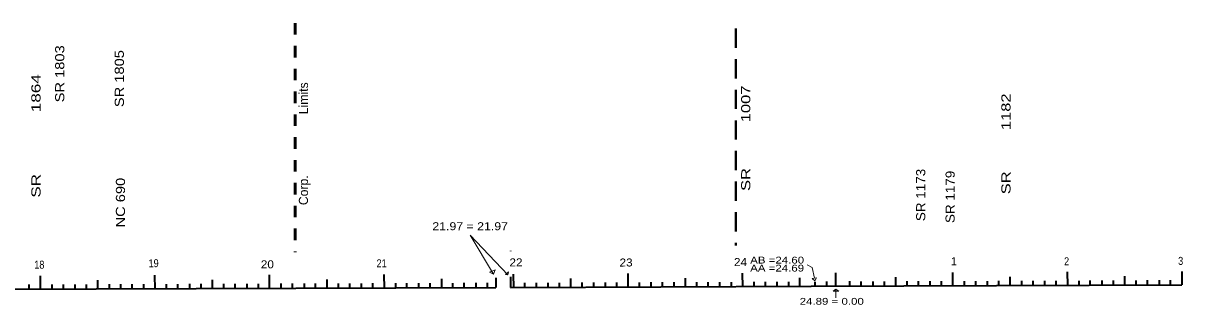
# Model space of a CAD drawing. Extents: x 2147483 to 2147503.3, y 2147481 to 2147483.9.
# Drawn here: x 2147493.13 to 2147503.27, y 2147481.38 to 2147483.85 of the extents above; entities that cross this region are included whole.
import ezdxf
from ezdxf.enums import TextEntityAlignment as Align

# ---------------------------------------------------------------- set-up
doc = ezdxf.new("R2010")
doc.units = 0
doc.header["$LTSCALE"] = 0.028
doc.linetypes.add('LONG_DASHED', pattern=[7.5, 6, -1.5])
doc.linetypes.add('MEDIUM_DASHED', pattern=[4.5, 3, -1.5])
doc.layers.add('1', color=7, linetype='Continuous', lineweight=35)

msp = doc.modelspace()

# ---------------------------------------------------------------- linework, layer by layer
at = {"layer": '1', "linetype": 'MEDIUM_DASHED', "lineweight": 53}
msp.add_line((2147495.504, 2147483.852), (2147495.504, 2147481.845), dxfattribs=at)
at = {"layer": '1', "linetype": 'LONG_DASHED', "lineweight": 40}
msp.add_line((2147499.358, 2147483.804), (2147499.358, 2147481.903), dxfattribs=at)
at = {"layer": '1', "lineweight": 13}
for q in [(2147497.364, 2147481.647), (2147497.239, 2147481.654)]:
    msp.add_line((2147497.036, 2147481.994), q, dxfattribs=at)
at = {"layer": '1'}
for p, q in [((2147497.387, 2147481.857), (2147497.387, 2147481.854)), ((2147493.275, 2147481.639), (2147493.276, 2147481.519)), ((2147494.276, 2147481.643), (2147494.277, 2147481.523)), ((2147495.277, 2147481.646), (2147495.278, 2147481.526)), ((2147495.781, 2147481.607), (2147495.781, 2147481.528)), ((2147496.281, 2147481.65), (2147496.282, 2147481.53)), ((2147496.783, 2147481.611), (2147496.783, 2147481.532)), ((2147497.258, 2147481.622), (2147497.258, 2147481.537)), ((2147497.387, 2147481.629), (2147497.387, 2147481.537)), ((2147497.411, 2147481.654), (2147497.412, 2147481.534)), ((2147497.913, 2147481.615), (2147497.913, 2147481.536)), ((2147498.413, 2147481.658), (2147498.414, 2147481.538)), ((2147498.914, 2147481.619), (2147498.914, 2147481.54)), ((2147499.414, 2147481.662), (2147499.415, 2147481.542)), ((2147499.915, 2147481.622), (2147499.915, 2147481.543)), ((2147500.229, 2147481.666), (2147500.23, 2147481.548)), ((2147500.752, 2147481.626), (2147500.752, 2147481.547)), ((2147501.251, 2147481.669), (2147501.252, 2147481.549)), ((2147501.753, 2147481.63), (2147501.753, 2147481.551)), ((2147502.255, 2147481.673), (2147502.256, 2147481.553)), ((2147502.757, 2147481.634), (2147502.757, 2147481.555)), ((2147503.256, 2147481.677), (2147503.257, 2147481.56)), ((2147488.573, 2147481.504), (2147497.258, 2147481.537)), ((2147493.177, 2147481.561), (2147493.177, 2147481.518)), ((2147493.377, 2147481.562), (2147493.377, 2147481.519)), ((2147493.476, 2147481.562), (2147493.476, 2147481.519)), ((2147493.577, 2147481.563), (2147493.577, 2147481.52)), ((2147493.678, 2147481.563), (2147493.678, 2147481.52)), ((2147493.777, 2147481.6), (2147493.777, 2147481.521)), ((2147493.878, 2147481.564), (2147493.878, 2147481.521)), ((2147493.976, 2147481.564), (2147493.976, 2147481.521)), ((2147494.077, 2147481.565), (2147494.077, 2147481.522)), ((2147494.179, 2147481.565), (2147494.179, 2147481.522)), ((2147494.378, 2147481.566), (2147494.378, 2147481.523)), ((2147494.477, 2147481.566), (2147494.477, 2147481.523)), ((2147494.58, 2147481.567), (2147494.58, 2147481.524)), ((2147494.679, 2147481.567), (2147494.679, 2147481.524)), ((2147494.778, 2147481.603), (2147494.778, 2147481.524)), ((2147494.879, 2147481.568), (2147494.879, 2147481.525)), ((2147494.978, 2147481.568), (2147494.978, 2147481.525)), ((2147495.081, 2147481.569), (2147495.081, 2147481.526)), ((2147495.18, 2147481.569), (2147495.18, 2147481.526)), ((2147495.38, 2147481.57), (2147495.38, 2147481.527)), ((2147495.478, 2147481.57), (2147495.478, 2147481.527)), ((2147495.582, 2147481.57), (2147495.582, 2147481.527)), ((2147495.68, 2147481.571), (2147495.68, 2147481.528)), ((2147495.88, 2147481.572), (2147495.88, 2147481.529)), ((2147495.979, 2147481.572), (2147495.979, 2147481.529)), ((2147496.082, 2147481.572), (2147496.082, 2147481.529)), ((2147496.181, 2147481.573), (2147496.181, 2147481.53)), ((2147496.381, 2147481.574), (2147496.381, 2147481.531)), ((2147496.479, 2147481.574), (2147496.479, 2147481.531)), ((2147496.583, 2147481.574), (2147496.583, 2147481.531)), ((2147496.682, 2147481.575), (2147496.682, 2147481.532)), ((2147496.881, 2147481.575), (2147496.881, 2147481.532)), ((2147496.98, 2147481.576), (2147496.98, 2147481.533)), ((2147497.084, 2147481.576), (2147497.084, 2147481.533)), ((2147497.182, 2147481.577), (2147497.182, 2147481.534)), ((2147497.387, 2147481.537), (2147500.017, 2147481.547)), ((2147497.511, 2147481.577), (2147497.511, 2147481.534)), ((2147497.612, 2147481.578), (2147497.612, 2147481.535)), ((2147497.713, 2147481.578), (2147497.713, 2147481.535)), ((2147497.812, 2147481.578), (2147497.812, 2147481.535)), ((2147498.012, 2147481.579), (2147498.012, 2147481.536)), ((2147498.113, 2147481.58), (2147498.113, 2147481.537)), ((2147498.214, 2147481.58), (2147498.214, 2147481.537)), ((2147498.315, 2147481.58), (2147498.315, 2147481.537)), ((2147498.512, 2147481.581), (2147498.512, 2147481.538)), ((2147498.613, 2147481.582), (2147498.613, 2147481.539)), ((2147498.714, 2147481.582), (2147498.714, 2147481.539)), ((2147498.816, 2147481.582), (2147498.816, 2147481.539)), ((2147499.013, 2147481.583), (2147499.013, 2147481.54)), ((2147499.114, 2147481.583), (2147499.114, 2147481.54)), ((2147499.215, 2147481.584), (2147499.215, 2147481.541)), ((2147499.316, 2147481.584), (2147499.316, 2147481.541)), ((2147499.514, 2147481.585), (2147499.514, 2147481.542)), ((2147499.615, 2147481.585), (2147499.615, 2147481.542)), ((2147499.716, 2147481.586), (2147499.716, 2147481.543)), ((2147499.817, 2147481.586), (2147499.817, 2147481.543)), ((2147500.017, 2147481.547), (2147503.257, 2147481.56)), ((2147500.049, 2147481.587), (2147500.049, 2147481.547)), ((2147500.15, 2147481.588), (2147500.15, 2147481.545)), ((2147500.351, 2147481.592), (2147500.351, 2147481.548)), ((2147500.451, 2147481.589), (2147500.451, 2147481.546)), ((2147500.554, 2147481.59), (2147500.554, 2147481.547)), ((2147500.653, 2147481.59), (2147500.653, 2147481.547)), ((2147500.853, 2147481.591), (2147500.853, 2147481.548)), ((2147500.952, 2147481.591), (2147500.952, 2147481.548)), ((2147501.055, 2147481.591), (2147501.055, 2147481.548)), ((2147501.154, 2147481.592), (2147501.154, 2147481.549)), ((2147501.353, 2147481.593), (2147501.353, 2147481.55)), ((2147501.452, 2147481.593), (2147501.452, 2147481.55)), ((2147501.556, 2147481.593), (2147501.556, 2147481.55)), ((2147501.654, 2147481.594), (2147501.654, 2147481.551)), ((2147501.854, 2147481.595), (2147501.854, 2147481.552)), ((2147501.953, 2147481.595), (2147501.953, 2147481.552)), ((2147502.056, 2147481.595), (2147502.056, 2147481.552)), ((2147502.155, 2147481.596), (2147502.155, 2147481.553)), ((2147502.355, 2147481.596), (2147502.355, 2147481.553)), ((2147502.453, 2147481.597), (2147502.453, 2147481.554)), ((2147502.557, 2147481.597), (2147502.557, 2147481.554)), ((2147502.656, 2147481.598), (2147502.656, 2147481.555)), ((2147502.855, 2147481.598), (2147502.855, 2147481.555)), ((2147502.954, 2147481.599), (2147502.954, 2147481.556)), ((2147503.058, 2147481.599), (2147503.058, 2147481.556)), ((2147503.156, 2147481.599), (2147503.156, 2147481.556))]:
    msp.add_line(p, q, dxfattribs=at)
at = {"layer": '1', "lineweight": 13}
for points in [[(2147499.981, 2147481.734), (2147500.025, 2147481.711), (2147500.044, 2147481.619)], [(2147500.233, 2147481.447), (2147500.233, 2147481.521), (2147500.207, 2147481.504), (2147500.259, 2147481.504), (2147500.233, 2147481.521)]]:
    msp.add_lwpolyline(points, dxfattribs=at)
for points in [[(2147497.205, 2147481.67), (2147497.254, 2147481.691), (2147497.239, 2147481.654)], [(2147497.344, 2147481.649), (2147497.37, 2147481.672), (2147497.364, 2147481.647)], [(2147500.047, 2147481.596), (2147500.025, 2147481.616), (2147500.062, 2147481.622)]]:
    msp.add_lwpolyline(points, close=True, dxfattribs=at)

# ---------------------------------------------------------------- texts
at = {"layer": '1'}
for s, height, rotation, width, p in [('SR 1803', 0.08, 90, 1.2, (2147493.486, 2147483.408)), ('SR 1805', 0.08, 90, 1.2, (2147494.007, 2147483.366)), ('SR             1864', 0.08, 90, 1.4, (2147493.278, 2147482.864)), ('SR          1007', 0.08, 90, 1.35, (2147499.484, 2147482.8435)), ('SR         1182', 0.08, 90, 1.35, (2147501.759, 2147482.7945)), ('SR 1173', 0.08, 90, 1.1, (2147501.014, 2147482.3465)), ('SR 1179', 0.08, 90, 1.1, (2147501.271, 2147482.33)), ('NC 690', 0.08, 90, 1.2, (2147494.017, 2147482.2795)), ('18', 0.07, 0.218, 0.85, (2147493.26787, 2147481.70117)), ('19', 0.07, 0.218, 0.85, (2147494.26687, 2147481.71417)), ('20', 0.07, 0.218, 1.1, (2147495.26137, 2147481.70422)), ('21', 0.07, 0.218, 0.85, (2147496.26037, 2147481.71317)), ('22', 0.07, 0.218, 1.1, (2147497.43537, 2147481.72122)), ('23', 0.07, 0.218, 1.1, (2147498.39787, 2147481.72022)), ('24', 0.07, 0.218, 1.1, (2147499.39837, 2147481.72422)), ('3', 0.07, 0.218, 0.85, (2147503.24687, 2147481.73409))]:
    msp.add_text(s, height=height, rotation=rotation, dxfattribs=dict(at, width=width)).set_placement(p, align=Align.CENTER)
msp.add_text('Corp.                  Limits', height=0.08, rotation=90, dxfattribs=at).set_placement((2147495.617, 2147482.7955), align=Align.CENTER)
for s, height, width, p in [('21.97 = 21.97', 0.07, 1.15, (2147497.0345, 2147482.038)), ('2', 0.07, 0.85, (2147502.2495, 2147481.731)), ('24.89 = 0.00', 0.06, 1.25, (2147500.196, 2147481.385))]:
    msp.add_text(s, height=height, dxfattribs=dict(at, width=width)).set_placement(p, align=Align.CENTER)
at = {"layer": '1', "width": 1.25}
for s, p in [('AB =24.60', (2147499.483, 2147481.746)), ('AA =24.69', (2147499.483, 2147481.676))]:
    msp.add_text(s, height=0.06, dxfattribs=at).set_placement(p)
at = {"layer": '1'}
msp.add_text('1', height=0.07, dxfattribs=at).set_placement((2147501.26426, 2147481.731), align=Align.CENTER)

doc.saveas('drawing.dxf')
